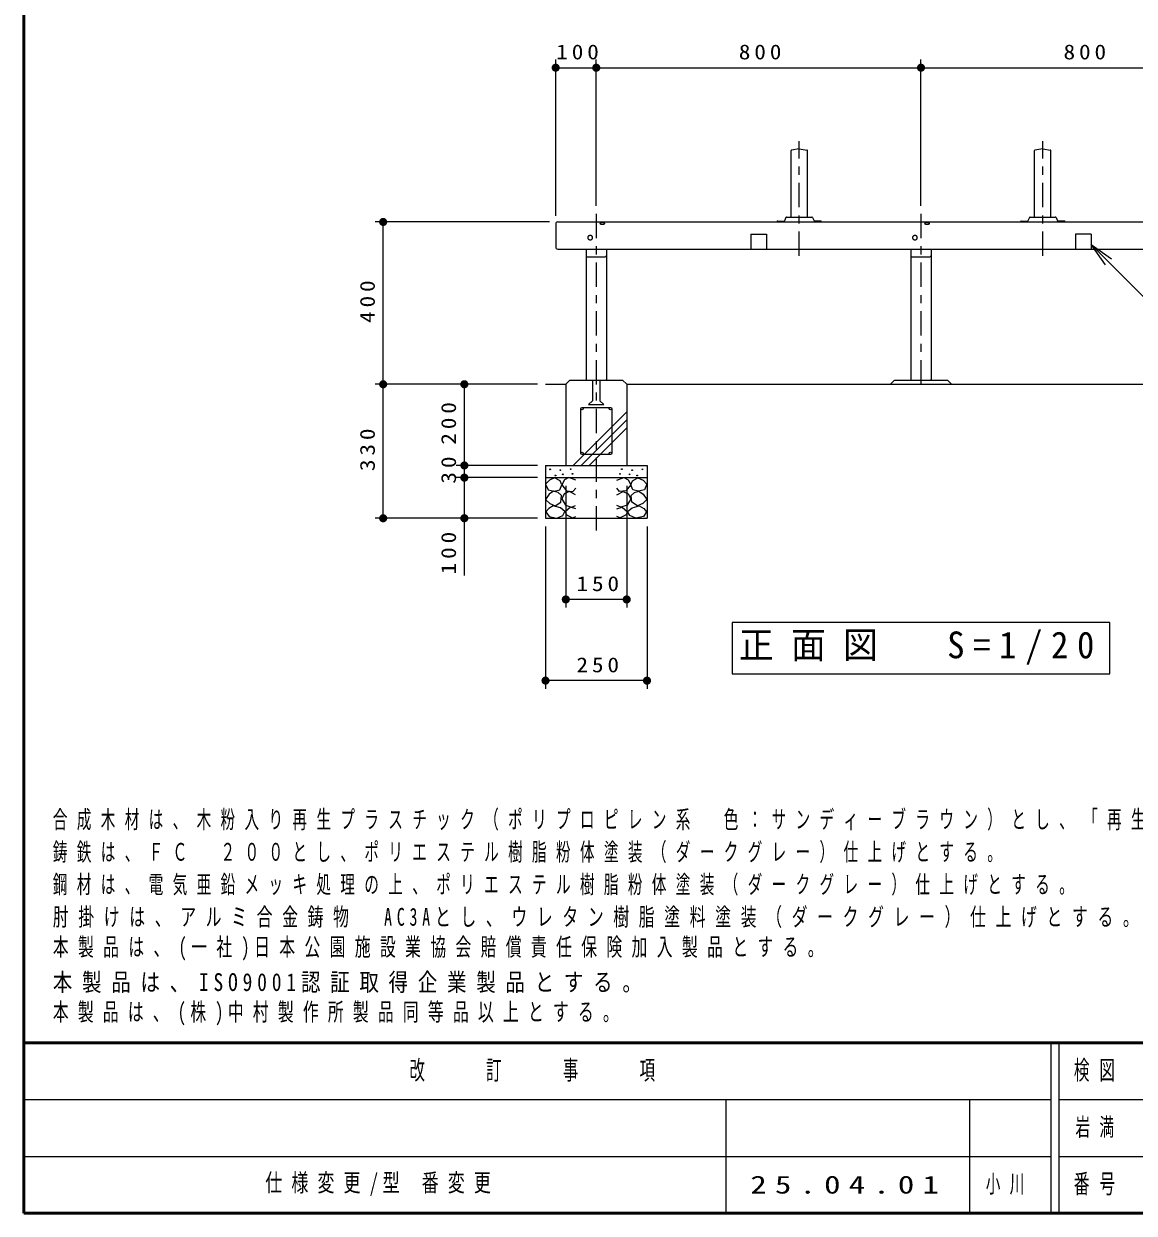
# Model space of a CAD drawing. Units: millimetres on the paper, scale 1:20. Extents: x -365 to 12, y -47 to 257.
# Drawn here: x -365 to -228.2, y 0 to 146.5 of the extents above; entities that cross this region are included whole.
import ezdxf

# ---------------------------------------------------------------- set-up
doc = ezdxf.new("R2010")
doc.units = ezdxf.units.MM
doc.linetypes.add('USER1', pattern=[4.5, 2.5, -2])
doc.linetypes.add('USER2', pattern=[6, 3, -1, 1, -1])
doc.layers.add('LY_1', color=7, linetype='Continuous', lineweight=25)
doc.layers.add('LY_2', color=7, linetype='Continuous', lineweight=13)
doc.styles.add('ＭＳ ゴシック', font='')
doc.styles.get('ＭＳ ゴシック').set_extended_font_data('MS Gothic')

# ---------------------------------------------------------------- blocks, each defined once
blk = doc.blocks.new('filled_dot')
at = {"color": 0, "linetype": 'Continuous', "lineweight": -2, "const_width": 1.25}
blk.add_lwpolyline([(-0.625, 0, 1), (0.625, 0, 1)], format="xyb", close=True, dxfattribs=at)

msp = doc.modelspace()

# ---------------------------------------------------------------- linework, layer by layer
at = {"layer": 'LY_1', "lineweight": 13}
for p, q in [((-299.479, 122.822), (-299.479, 142.068)), ((-299.479, 141.068), (-294.479, 141.068)), ((-294.479, 124.072), (-294.479, 142.068)), ((-294.479, 141.068), (-254.479, 141.068)), ((-254.479, 124.072), (-254.479, 142.068)), ((-254.479, 141.068), (-214.479, 141.068)), ((-300.229, 122.072), (-321.729, 122.072)), ((-320.729, 102.086), (-320.729, 122.072)), ((-231.733, 116.814), (-233.501, 119.289)), ((-233.501, 119.289), (-231.026, 117.521)), ((-233.501, 119.289), (-231.379, 117.168)), ((-301.729, 102.086), (-321.729, 102.086)), ((-320.729, 85.586), (-320.729, 102.086)), ((-310.729, 92.086), (-310.729, 102.086)), ((-297.323, 92.086), (-290.729, 98.68)), ((-296.333, 92.086), (-290.729, 97.69)), ((-295.343, 92.086), (-290.729, 96.701)), ((-301.729, 92.086), (-311.729, 92.086)), ((-310.729, 90.586), (-310.729, 92.086)), ((-301.729, 90.586), (-311.729, 90.586)), ((-310.729, 78.532), (-310.729, 90.586)), ((-298.229, 89.586), (-298.229, 74.586)), ((-290.729, 89.586), (-290.729, 74.586)), ((-301.729, 85.586), (-321.729, 85.586)), ((-300.729, 84.586), (-300.729, 64.586)), ((-288.229, 84.586), (-288.229, 64.586)), ((-290.729, 75.586), (-298.229, 75.586)), ((-231.229, 72.736), (-277.729, 72.736)), ((-277.729, 72.736), (-277.729, 66.436)), ((-231.229, 66.436), (-231.229, 72.736)), ((-277.729, 66.436), (-231.229, 66.436)), ((-288.229, 65.586), (-300.729, 65.586))]:
    msp.add_line(p, q, dxfattribs=at)
at = {"layer": 'LY_1', "linetype": 'USER2', "lineweight": 13}
for p, q in [((-269.479, 117.886), (-269.479, 132.017)), ((-239.479, 117.886), (-239.479, 132.017)), ((-294.479, 123.072), (-294.479, 84.086)), ((-254.479, 123.072), (-254.479, 101.086))]:
    msp.add_line(p, q, dxfattribs=at)
at = {"layer": 'LY_1'}
for p, q in [((-270.479, 122.681), (-270.479, 130.875)), ((-269.479, 131.068), (-270.436, 130.925)), ((-269.479, 131.068), (-268.521, 130.925)), ((-268.479, 122.681), (-268.479, 130.875)), ((-240.479, 122.681), (-240.479, 130.875)), ((-239.479, 131.068), (-240.436, 130.925)), ((-239.479, 131.068), (-238.521, 130.925)), ((-238.479, 122.681), (-238.479, 130.875)), ((-299.479, 121.822), (-299.479, 118.985)), ((-299.229, 122.072), (-209.729, 122.072)), ((-272.222, 122.072), (-272.221, 122.084)), ((-272.121, 122.181), (-271.327, 122.181)), ((-271.118, 122.621), (-271.304, 122.196)), ((-271.026, 122.681), (-269.479, 122.681)), ((-269.479, 122.681), (-267.931, 122.681)), ((-267.839, 122.621), (-267.653, 122.196)), ((-266.836, 122.181), (-267.63, 122.181)), ((-266.735, 122.072), (-266.736, 122.084)), ((-242.222, 122.072), (-242.221, 122.084)), ((-242.121, 122.181), (-241.327, 122.181)), ((-241.118, 122.621), (-241.304, 122.196)), ((-241.026, 122.681), (-239.479, 122.681)), ((-239.479, 122.681), (-237.931, 122.681)), ((-237.839, 122.621), (-237.653, 122.196)), ((-236.836, 122.181), (-237.63, 122.181)), ((-236.735, 122.072), (-236.736, 122.084)), ((-299.229, 118.735), (-209.729, 118.735)), ((-295.729, 118.735), (-295.729, 102.686)), ((-293.229, 118.735), (-293.229, 102.686)), ((-255.729, 118.735), (-255.729, 102.686)), ((-253.229, 118.735), (-253.229, 102.686)), ((-295.554, 117.763), (-293.404, 117.763)), ((-255.554, 117.763), (-253.404, 117.763)), ((-298.228, 102.086), (-297.728, 102.586)), ((-297.729, 102.586), (-291.229, 102.586)), ((-294.929, 102.586), (-294.929, 100.036)), ((-294.029, 102.586), (-294.029, 100.036)), ((-291.228, 102.586), (-290.729, 102.086)), ((-258.228, 102.086), (-257.728, 102.586)), ((-257.729, 102.586), (-251.229, 102.586)), ((-251.228, 102.586), (-250.728, 102.086)), ((-300.729, 102.086), (-298.229, 102.086)), ((-298.229, 102.086), (-298.229, 92.086)), ((-290.729, 102.086), (-209.478, 102.086)), ((-290.729, 102.086), (-290.729, 92.086)), ((-295.429, 99.586), (-294.929, 100.036)), ((-294.029, 100.036), (-293.528, 99.586)), ((-296.379, 93.586), (-296.379, 99.086)), ((-296.229, 99.236), (-292.729, 99.236)), ((-295.429, 99.586), (-293.529, 99.586)), ((-292.579, 99.086), (-292.579, 93.586)), ((-292.729, 93.436), (-296.229, 93.436)), ((-300.729, 92.086), (-300.729, 85.586)), ((-300.729, 92.086), (-288.229, 92.086)), ((-288.229, 92.086), (-288.229, 85.586)), ((-300.729, 90.586), (-288.229, 90.586)), ((-300.729, 85.586), (-288.229, 85.586))]:
    msp.add_line(p, q, dxfattribs=at)
at = {"layer": 'LY_1', "linetype": 'USER1', "lineweight": 13}
for p, q in [((-275.429, 120.572), (-275.429, 118.735)), ((-275.429, 120.572), (-273.529, 120.572)), ((-273.529, 120.572), (-273.529, 118.735)), ((-235.429, 120.572), (-235.429, 118.735)), ((-233.529, 120.572), (-235.429, 120.572)), ((-233.529, 120.572), (-233.529, 118.735))]:
    msp.add_line(p, q, dxfattribs=at)
at = {"layer": 'LY_1'}
for points in [[(-293.429, 121.893), (-293.43, 121.901), (-293.433, 121.91), (-293.439, 121.918), (-293.447, 121.926), (-293.457, 121.933), (-293.469, 121.941), (-293.483, 121.948), (-293.499, 121.954), (-293.516, 121.96), (-293.536, 121.966), (-293.556, 121.971), (-293.579, 121.975), (-293.602, 121.979), (-293.626, 121.982), (-293.651, 121.985), (-293.676, 121.987), (-293.702, 121.988), (-293.729, 121.988), (-293.755, 121.988), (-293.781, 121.987), (-293.806, 121.985), (-293.831, 121.982), (-293.855, 121.979), (-293.879, 121.975), (-293.901, 121.971), (-293.921, 121.966), (-293.941, 121.96), (-293.958, 121.954), (-293.974, 121.948), (-293.988, 121.941), (-294, 121.933), (-294.01, 121.926), (-294.018, 121.918), (-294.024, 121.91), (-294.027, 121.901), (-294.029, 121.893), (-294.027, 121.885), (-294.024, 121.876), (-294.018, 121.868), (-294.01, 121.86), (-294, 121.853), (-293.988, 121.845), (-293.974, 121.838), (-293.958, 121.832), (-293.941, 121.826), (-293.921, 121.82), (-293.901, 121.815), (-293.879, 121.811), (-293.855, 121.807), (-293.831, 121.804), (-293.806, 121.801), (-293.781, 121.799), (-293.755, 121.798), (-293.729, 121.798), (-293.702, 121.798), (-293.676, 121.799), (-293.651, 121.801), (-293.626, 121.804), (-293.602, 121.807), (-293.579, 121.811), (-293.556, 121.815), (-293.536, 121.82), (-293.516, 121.826), (-293.499, 121.832), (-293.483, 121.838), (-293.469, 121.845), (-293.457, 121.853), (-293.447, 121.86), (-293.439, 121.868), (-293.433, 121.876), (-293.43, 121.885)], [(-253.429, 121.893), (-253.43, 121.901), (-253.433, 121.91), (-253.439, 121.918), (-253.447, 121.926), (-253.457, 121.933), (-253.469, 121.941), (-253.483, 121.948), (-253.499, 121.954), (-253.516, 121.96), (-253.536, 121.966), (-253.556, 121.971), (-253.579, 121.975), (-253.602, 121.979), (-253.626, 121.982), (-253.651, 121.985), (-253.676, 121.987), (-253.702, 121.988), (-253.729, 121.988), (-253.755, 121.988), (-253.781, 121.987), (-253.806, 121.985), (-253.831, 121.982), (-253.855, 121.979), (-253.879, 121.975), (-253.901, 121.971), (-253.921, 121.966), (-253.941, 121.96), (-253.958, 121.954), (-253.974, 121.948), (-253.988, 121.941), (-254, 121.933), (-254.01, 121.926), (-254.018, 121.918), (-254.024, 121.91), (-254.027, 121.901), (-254.029, 121.893), (-254.027, 121.885), (-254.024, 121.876), (-254.018, 121.868), (-254.01, 121.86), (-254, 121.853), (-253.988, 121.845), (-253.974, 121.838), (-253.958, 121.832), (-253.941, 121.826), (-253.921, 121.82), (-253.901, 121.815), (-253.879, 121.811), (-253.855, 121.807), (-253.831, 121.804), (-253.806, 121.801), (-253.781, 121.799), (-253.755, 121.798), (-253.729, 121.798), (-253.702, 121.798), (-253.676, 121.799), (-253.651, 121.801), (-253.626, 121.804), (-253.602, 121.807), (-253.579, 121.811), (-253.556, 121.815), (-253.536, 121.82), (-253.516, 121.826), (-253.499, 121.832), (-253.483, 121.838), (-253.469, 121.845), (-253.457, 121.853), (-253.447, 121.86), (-253.439, 121.868), (-253.433, 121.876), (-253.43, 121.885)], [(-294.929, 120.142), (-294.93, 120.165), (-294.933, 120.189), (-294.939, 120.212), (-294.947, 120.234), (-294.957, 120.255), (-294.969, 120.276), (-294.983, 120.296), (-294.999, 120.315), (-295.016, 120.332), (-295.036, 120.348), (-295.056, 120.362), (-295.079, 120.375), (-295.102, 120.385), (-295.126, 120.394), (-295.151, 120.401), (-295.176, 120.406), (-295.202, 120.409), (-295.229, 120.411), (-295.255, 120.409), (-295.281, 120.406), (-295.306, 120.401), (-295.331, 120.394), (-295.355, 120.385), (-295.379, 120.375), (-295.401, 120.362), (-295.421, 120.348), (-295.441, 120.332), (-295.458, 120.315), (-295.474, 120.296), (-295.488, 120.276), (-295.5, 120.255), (-295.51, 120.234), (-295.518, 120.212), (-295.524, 120.189), (-295.527, 120.165), (-295.529, 120.142), (-295.527, 120.119), (-295.524, 120.095), (-295.518, 120.073), (-295.51, 120.05), (-295.5, 120.029), (-295.488, 120.008), (-295.474, 119.988), (-295.458, 119.969), (-295.441, 119.952), (-295.421, 119.936), (-295.401, 119.922), (-295.379, 119.91), (-295.355, 119.899), (-295.331, 119.89), (-295.306, 119.883), (-295.281, 119.878), (-295.255, 119.875), (-295.229, 119.874), (-295.202, 119.875), (-295.176, 119.878), (-295.151, 119.883), (-295.126, 119.89), (-295.102, 119.899), (-295.079, 119.91), (-295.056, 119.922), (-295.036, 119.936), (-295.016, 119.952), (-294.999, 119.969), (-294.983, 119.988), (-294.969, 120.008), (-294.957, 120.029), (-294.947, 120.05), (-294.939, 120.073), (-294.933, 120.095), (-294.93, 120.119)], [(-254.929, 120.142), (-254.93, 120.165), (-254.933, 120.189), (-254.939, 120.212), (-254.947, 120.234), (-254.957, 120.255), (-254.969, 120.276), (-254.983, 120.296), (-254.999, 120.315), (-255.016, 120.332), (-255.036, 120.348), (-255.056, 120.362), (-255.079, 120.375), (-255.102, 120.385), (-255.126, 120.394), (-255.151, 120.401), (-255.176, 120.406), (-255.202, 120.409), (-255.229, 120.411), (-255.255, 120.409), (-255.281, 120.406), (-255.306, 120.401), (-255.331, 120.394), (-255.355, 120.385), (-255.379, 120.375), (-255.401, 120.362), (-255.421, 120.348), (-255.441, 120.332), (-255.458, 120.315), (-255.474, 120.296), (-255.488, 120.276), (-255.5, 120.255), (-255.51, 120.234), (-255.518, 120.212), (-255.524, 120.189), (-255.527, 120.165), (-255.529, 120.142), (-255.527, 120.119), (-255.524, 120.095), (-255.518, 120.073), (-255.51, 120.05), (-255.5, 120.029), (-255.488, 120.008), (-255.474, 119.988), (-255.458, 119.969), (-255.441, 119.952), (-255.421, 119.936), (-255.401, 119.922), (-255.379, 119.91), (-255.355, 119.899), (-255.331, 119.89), (-255.306, 119.883), (-255.281, 119.878), (-255.255, 119.875), (-255.229, 119.874), (-255.202, 119.875), (-255.176, 119.878), (-255.151, 119.883), (-255.126, 119.89), (-255.102, 119.899), (-255.079, 119.91), (-255.056, 119.922), (-255.036, 119.936), (-255.016, 119.952), (-254.999, 119.969), (-254.983, 119.988), (-254.969, 120.008), (-254.957, 120.029), (-254.947, 120.05), (-254.939, 120.073), (-254.933, 120.095), (-254.93, 120.119)], [(-299.606, 90.556), (-300.24, 90.255), (-300.715, 89.78), (-300.414, 89.083), (-299.685, 88.94), (-298.988, 89.099), (-298.735, 89.685), (-298.925, 90.192)], [(-289.351, 90.556), (-288.717, 90.255), (-288.242, 89.78), (-288.543, 89.083), (-289.272, 88.94), (-289.969, 89.099), (-290.222, 89.685), (-290.032, 90.192)], [(-299.733, 88.909), (-300.271, 88.56), (-300.715, 87.879), (-300.208, 87.419), (-299.543, 87.103), (-298.846, 87.546), (-298.766, 88.386), (-299.174, 88.748)], [(-289.224, 88.909), (-288.686, 88.56), (-288.242, 87.879), (-288.749, 87.419), (-289.414, 87.103), (-290.111, 87.546), (-290.191, 88.386), (-289.783, 88.748)], [(-299.774, 87.112), (-300.343, 86.793), (-300.68, 86.37), (-300.277, 85.804), (-299.334, 85.601), (-298.618, 85.92), (-298.345, 86.425), (-298.884, 86.881)], [(-289.183, 87.112), (-288.614, 86.793), (-288.277, 86.37), (-288.68, 85.804), (-289.623, 85.601), (-290.339, 85.92), (-290.612, 86.425), (-290.073, 86.881)]]:
    msp.add_lwpolyline(points, close=True, dxfattribs=at)
at = {"layer": 'LY_1', "lineweight": 13}
msp.add_lwpolyline([(-233.501, 119.289), (-210.42, 96.209), (-163.622, 96.209)], dxfattribs=at)
at = {"layer": 'LY_1'}
for points in [[(-297.008, 90.271), (-297.863, 90.588), (-298.402, 90.319), (-298.719, 89.717), (-298.133, 88.956), (-297.356, 88.893), (-297.008, 89.289)], [(-291.949, 90.271), (-291.094, 90.588), (-290.555, 90.319), (-290.238, 89.717), (-290.824, 88.956), (-291.601, 88.893), (-291.949, 89.289)], [(-297.024, 88.465), (-297.784, 88.861), (-298.418, 88.608), (-298.719, 87.958), (-298.275, 87.182), (-297.515, 86.944), (-297.024, 87.15)], [(-291.933, 88.465), (-291.173, 88.861), (-290.539, 88.608), (-290.238, 87.958), (-290.682, 87.182), (-291.442, 86.944), (-291.933, 87.15)], [(-297.008, 86.738), (-297.673, 86.944), (-298.323, 86.39), (-298.149, 85.994), (-297.42, 85.629), (-297.008, 85.788)], [(-291.949, 86.738), (-291.284, 86.944), (-290.634, 86.39), (-290.808, 85.994), (-291.537, 85.629), (-291.949, 85.788)]]:
    msp.add_lwpolyline(points, dxfattribs=at)
for centre, radius in [((-296.229, 99.086), 0.15), ((-292.729, 99.086), 0.15), ((-296.229, 93.586), 0.15), ((-292.729, 93.586), 0.15), ((-300.152, 91.608), 0.05), ((-299.516, 90.859), 0.05), ((-298.904, 91.517), 0.05), ((-298.586, 90.995), 0.05), ((-297.633, 91.631), 0.05), ((-297.406, 91.063), 0.05), ((-291.551, 91.063), 0.05), ((-291.324, 91.631), 0.05), ((-290.371, 90.995), 0.05), ((-290.053, 91.517), 0.05), ((-289.441, 90.859), 0.05), ((-288.805, 91.608), 0.05)]:
    msp.add_circle(centre, radius, dxfattribs=at)
for centre, radius, start, end in [((-270.429, 130.875), 0.05, 98.53077, 180), ((-268.529, 130.875), 0.05, 0, 81.46923), ((-240.429, 130.875), 0.05, 98.53077, 180), ((-238.529, 130.875), 0.05, 0, 81.46923), ((-299.229, 121.822), 0.25, 89.99998, 179.99996), ((-272.121, 122.081), 0.1, 90, 178), ((-271.327, 122.206), 0.025, 270, 336.37062), ((-271.026, 122.581), 0.1, 90, 156.37062), ((-267.931, 122.581), 0.1, 23.62938, 90), ((-267.63, 122.206), 0.025, 203.62938, 270), ((-266.836, 122.081), 0.1, 2, 90), ((-242.121, 122.081), 0.1, 90, 178), ((-241.327, 122.206), 0.025, 270, 336.37062), ((-241.026, 122.581), 0.1, 90, 156.37062), ((-237.931, 122.581), 0.1, 23.62938, 90), ((-237.63, 122.206), 0.025, 203.62938, 270), ((-236.836, 122.081), 0.1, 2, 90), ((-299.229, 118.985), 0.25, 179.99998, 270.00002), ((-295.554, 117.938), 0.175, 179.99998, 270.00002), ((-293.404, 117.938), 0.175, 270.00002, 0), ((-255.554, 117.938), 0.175, 179.99998, 270.00002), ((-253.404, 117.938), 0.175, 270.00002, 0), ((-295.629, 102.686), 0.1, 179.99998, 270.00002), ((-293.329, 102.686), 0.1, 270.00002, 0), ((-255.629, 102.686), 0.1, 179.99998, 270.00002), ((-253.329, 102.686), 0.1, 270.00002, 0)]:
    msp.add_arc(centre, radius, start, end, dxfattribs=at)
at = {"layer": 'LY_2', "lineweight": 50}
for p, q in [((-365, 257), (-365, 0)), ((-365, 21), (0, 21)), ((-365, 0), (0, 0))]:
    msp.add_line(p, q, dxfattribs=at)
at = {"layer": 'LY_2', "color": 211, "lineweight": 25}
for p, q in [((-238.5, 21), (-238.5, 0)), ((-237.5, 21), (-237.5, 0)), ((-237.5, 7), (0, 7))]:
    msp.add_line(p, q, dxfattribs=at)
at = {"layer": 'LY_2'}
for p, q in [((-365, 14), (-238.5, 14)), ((-278.5, 14), (-278.5, 0)), ((-248.5, 14), (-248.5, 0)), ((-237.5, 14), (-182.5, 14)), ((-365, 7), (-238.5, 7))]:
    msp.add_line(p, q, dxfattribs=at)

# ---------------------------------------------------------------- block references
at = {"layer": 'LY_1', "lineweight": 13, "xscale": 0.4, "yscale": 0.4}
for p in [(-299.479, 141.068), (-298.229, 75.586), (-300.729, 65.586)]:
    msp.add_blockref('filled_dot', p, dxfattribs=at)
for p, rotation in [((-294.479, 141.068), 180), ((-254.479, 141.068), 180), ((-320.729, 122.072), 270), ((-320.729, 102.086), 270), ((-310.729, 102.086), 270), ((-310.729, 92.086), 270), ((-310.729, 90.586), 270), ((-320.729, 85.586), 90), ((-310.729, 85.586), 90), ((-290.729, 75.586), 180), ((-288.229, 65.586), 180)]:
    msp.add_blockref('filled_dot', p, dxfattribs=dict(at, rotation=rotation))

# ---------------------------------------------------------------- texts
at = {"layer": 'LY_1', "style": 'ＭＳ ゴシック'}
for s, insert, char_height, attachment_point in [('\\T1.33;\\W1.15;100', (-296.55, 142.068), 1.833, 8), ('\\T1.33;\\W1.15;800', (-274.062, 142.068), 1.833, 8), ('\\T1.33;\\W1.15;800', (-234.062, 142.068), 1.833, 8), ('\\T1.33;\\W1.15;150', (-294.057, 76.586), 1.833, 8), ('\\T1.5;\\W0.95;正面図\u3000S=1/20', (-254.479, 69.586), 3.299, 5), ('\\T1.33;\\W1.15;250', (-294.063, 66.586), 1.833, 8), ('\\T1.64;\\W0.6;合成木材は、木粉入り再生プラスチック（ポリプロピレン系\u3000色：サンディーブラウン）とし、「再生有機系建材認定基準」適合品とする。', (-361.422, 47.116), 2.199, 7), ('\\T1.64;\\W0.6;鋳鉄は、ＦＣ\u3000２００とし、ポリエステル樹脂粉体塗装（ダークグレー）仕上げとする。', (-361.422, 43.116), 2.199, 7), ('\\T1.64;\\W0.6;鋼材は、電気亜鉛メッキ処理の上、ポリエステル樹脂粉体塗装（ダークグレー）仕上げとする。', (-361.422, 39.116), 2.199, 7), ('\\T1.61;\\W0.65;肘掛けは、アルミ合金鋳物\u3000AC3Aとし、ウレタン樹脂塗料塗装（ダークグレー）仕上げとする。', (-361.422, 35.116), 2.199, 7), ('\\T1.59;\\W0.65;本製品は、(一社)日本公園施設業協会賠償責任保険加入製品とする。', (-361.422, 31.116), 2.199, 7), ('\\T1.5;\\W0.8;本製品は、ISO9001認証取得企業製品とする。', (-361.422, 27.116), 2.199, 7), ('\\T1.58;\\W0.65;本製品は、(株)中村製作所製品同等品以上とする。', (-361.422, 23.116), 2.199, 7), ('\\T1.64;\\W0.6;岩満', (-232.5, 10.5), 2.199, 5), ('\\T1.53;\\W0.7;仕様変更/型\\~番変更', (-335.25, 3.5), 2.199, 4), ('\\T1.5;\\W1.35;25.04.01', (-275.5, 3.5), 2.199, 4), ('\\T1.64;\\W0.6;小川', (-246.5, 3.5), 2.199, 4)]:
    msp.add_mtext(s, dxfattribs=dict(at, insert=insert, char_height=char_height, attachment_point=attachment_point))
at = {"layer": 'LY_1', "char_height": 1.833, "attachment_point": 8, "rotation": 90, "style": 'ＭＳ ゴシック'}
for s, insert in [('\\T1.33;\\W1.15;400', (-321.729, 112.496)), ('\\T1.33;\\W1.15;200', (-311.729, 97.503)), ('\\T1.33;\\W1.15;330', (-321.729, 94.251)), ('\\T1.34;\\W1.15;30', (-311.729, 91.764)), ('\\T1.33;\\W1.15;100', (-311.729, 81.532))]:
    msp.add_mtext(s, dxfattribs=dict(at, insert=insert))
at = {"layer": 'LY_2', "color": 4, "char_height": 2.346, "attachment_point": 5, "style": 'ＭＳ ゴシック'}
for s, insert in [('\\T1.64;\\W0.6;改\u3000\u3000訂\u3000\u3000事\u3000\u3000項', (-301.75, 17.5)), ('\\T1.64;\\W0.6;検図', (-232.5, 17.5)), ('\\T1.64;\\W0.6;番号', (-232.5, 3.5))]:
    msp.add_mtext(s, dxfattribs=dict(at, insert=insert))

doc.saveas('drawing.dxf')
